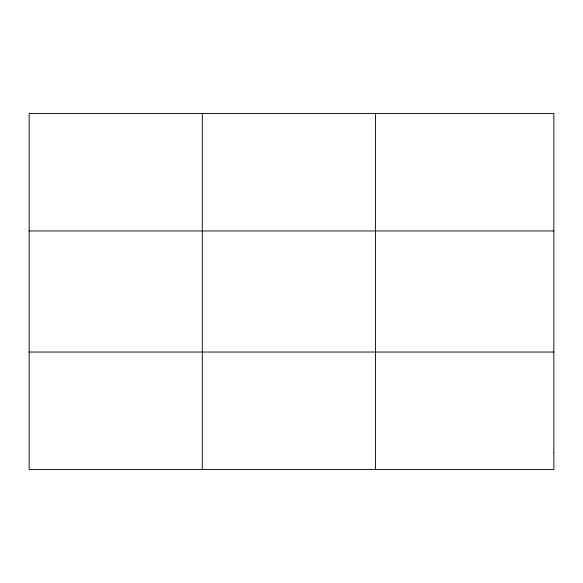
<?xml version="1.0" encoding="UTF-8"?>
<svg xmlns="http://www.w3.org/2000/svg" width="583" height="583" viewBox="0 0 583 583"><rect width="100%" height="100%" fill="white"/><g stroke="black" fill="none" stroke-linecap="round" stroke-linejoin="round"><path stroke-width="0.87" d="M202.301 113.459L202.301 469.541M375.452 113.459L375.452 469.541M29.15 230.963L553.85 230.963M29.15 352.037L553.85 352.037M553.85 452.758L553.85 469.541L29.15 469.541L29.15 113.459L553.85 113.459L553.85 452.758"/></g></svg>
